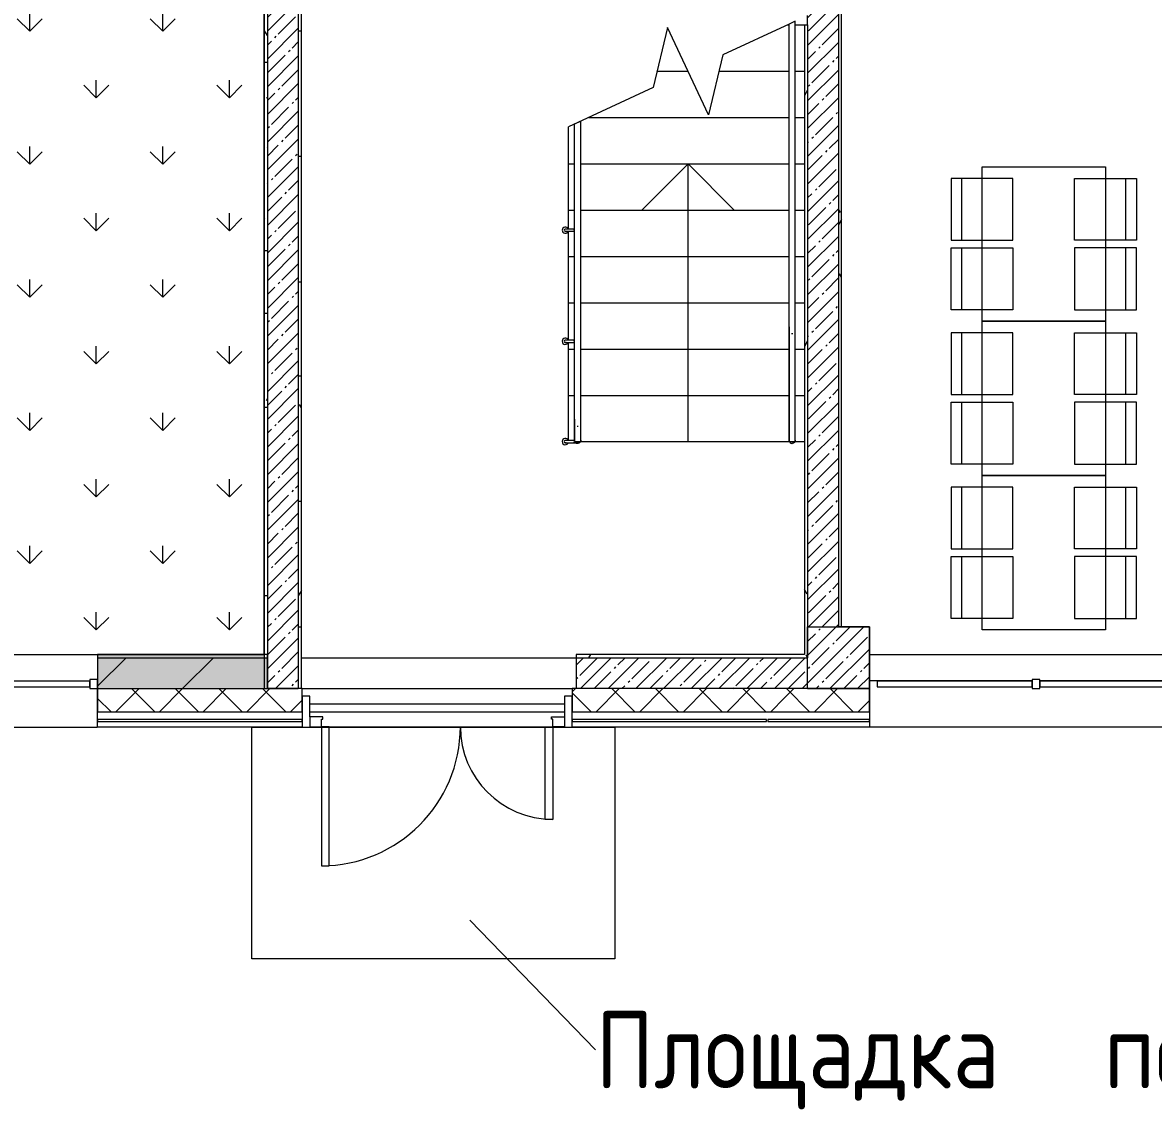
# Model space of a CAD drawing. Header units: millimetres. Extents: x -500089 to 1469082, y -290736 to 166440.
# Drawn here: x 1177168 to 1184494, y -76697 to -69656 of the extents above; entities that cross this region are included whole.
import ezdxf

# ---------------------------------------------------------------- set-up
doc = ezdxf.new("R2010")
doc.units = ezdxf.units.MM
for name, color, linetype, lineweight in [('Аннотация', 7, 'Continuous', 0), ('Витраж', 7, 'Continuous', 0), ('Двери', 7, 'Continuous', 0), ('Лестницы', 7, 'Continuous', 0), ('Линии', 7, 'Continuous', 0), ('Несущие колонны', 7, 'Continuous', 0), ('Ограждение', 7, 'Continuous', 0), ('Панели витража', 7, 'Continuous', 0), ('Перекрытие', 7, 'Continuous', 0), ('Стены наружные', 7, 'Continuous', 0), ('Стены несущие', 7, 'Continuous', 0), ('Стены отделка', 7, 'Continuous', 0), ('Стены штриховка', 7, 'Continuous', 0), ('Стрелки вверх', 7, 'Continuous', 0), ('экспертиза условные обозначения', 1, 'Continuous', 0)]:
    doc.layers.add(name, color=color, linetype=linetype, lineweight=lineweight)
doc.styles.add('GOST Common_4', font='', dxfattribs={"width": 0.9, "height": 500})
doc.styles.get('GOST Common_4').set_extended_font_data('GOST Common')
pattern_1 = [(0, (1111853.59, -73570.49), (812.8, 203.2), [67.056, -542.544, 67.056, -542.544, -3251.2]), (0, (1111853.59, -73570.49), (812.8, 203.2), [-1219.2, 67.056, -1152.144, 67.056, -542.544, -1422.4]), (0, (1111853.59, -73570.49), (812.8, 203.2), [-3048, 67.056, -339.344, 67.056, -948.944]), (120, (1112158.39, -73468.89), (-582.37636, 602.30545), [67.056, -542.544, 67.056, -542.544, -3251.2]), (120, (1112158.39, -73468.89), (-582.37636, 602.30545), [-1219.2, 67.056, -1152.144, 67.056, -542.544, -1422.4]), (120, (1112158.39, -73468.89), (-582.37636, 602.30545), [-3048, 67.056, -339.344, 67.056, -948.944]), (240, (1112259.99, -73062.49), (-230.42364, -805.50545), [67.056, -542.544, 67.056, -542.544, -3251.2]), (240, (1112259.99, -73062.49), (-230.42364, -805.50545), [-1219.2, 67.056, -1152.144, 67.056, -542.544, -1422.4]), (240, (1112259.99, -73062.49), (-230.42364, -805.50545), [-3048, 67.056, -339.344, 67.056, -948.944])]
pattern_2 = [(45, (1111853.59, -73570.49), (-89.80256, 89.80256), []), (45, (1111943.39, -73570.49), (-89.80256, 89.80256), [158.75, -31.75, 13.411, -18.339])]
pattern_3 = [(45, (1111853.59, -73570.49), (-141.42136, 141.42136), []), (135, (1111853.59, -73570.49), (-141.42136, -141.42136), [])]

# ---------------------------------------------------------------- blocks, each defined once
blk = doc.blocks.new('Прямоугольный импост - 5х250 мм _наружный откос_ Серый-V415-З Этаж 01')
at = {"layer": 'Витраж', "lineweight": 18}
for p, q in [((0, 262.5), (-4, 262.5)), ((-4, 262.5), (-4, 0)), ((0, 0), (0, 262.5)), ((-4, 0), (0, 0))]:
    blk.add_line(p, q, dxfattribs=at)
blk = doc.blocks.new('Прямоугольный импост - 30х300 мм _Отлив_ Серый-V427-З Этаж 01')
at = {"layer": 'Витраж'}
for p, q in [((70804, -650), (70804, -350)), ((71855, -350), (70804, -350)), ((72935, -350), (71905, -350)), ((75095, -350), (72985, -350)), ((76150, -350), (75145, -350)), ((76196, -400), (76196, -650)), ((76196, -650), (70804, -650))]:
    blk.add_line(p, q, dxfattribs=at)
blk = doc.blocks.new('Прямоугольный импост - 30х300 мм _Отлив_ Серый-3052199-З Этаж 01')
at = {"layer": 'Витраж'}
for p, q in [((62550, -350), (63575, -350)), ((63625, -350), (64675, -350)), ((64725, -350), (65750, -350)), ((62504, -650), (62504, -400)), ((65796, -400), (65796, -650)), ((62504, -650), (65796, -650))]:
    blk.add_line(p, q, dxfattribs=at)
blk = doc.blocks.new('АР_СОШ_Верзилово_Фасады_rvt-2-З Этаж 01')
at = {"layer": 'Стены наружные'}
for p, q in [((67175, -550), (68825, -550)), ((67125, -650), (65796, -650)), ((67250, -650), (67175, -650)), ((68700, -650), (67300, -650)), ((68825, -650), (68750, -650)), ((70804, -650), (68875, -650))]:
    blk.add_line(p, q, dxfattribs=at)
at = {"layer": 'Стены отделка', "lineweight": 9}
for p, q in [((67125, -600), (65800, -600)), ((65800, -600), (65800, -612.5)), ((65800, -612.5), (67125, -612.5)), ((67125, -612.5), (67125, -600)), ((70132.5, -600), (68875, -600)), ((68875, -600), (68875, -612.5)), ((68875, -612.5), (70132.5, -612.5)), ((70132.5, -612.5), (70132.5, -600)), ((70800, -600), (70142.5, -600)), ((70142.5, -600), (70142.5, -612.5)), ((70142.5, -612.5), (70800, -612.5)), ((70800, -612.5), (70800, -600))]:
    blk.add_line(p, q, dxfattribs=at)
at = {"lineweight": 9}
for name in ['Прямоугольный импост - 30х300 мм _Отлив_ Серый-3052199-З Этаж 01', 'Прямоугольный импост - 30х300 мм _Отлив_ Серый-V427-З Этаж 01']:
    blk.add_blockref(name, (0, 0), dxfattribs=at)
at = {"lineweight": 9, "rotation": 180}
blk.add_blockref('Прямоугольный импост - 5х250 мм _наружный откос_ Серый-V415-З Этаж 01', (70800, -350), dxfattribs=at)
blk = doc.blocks.new('ADSK_КолоннаЖБ_Прямоугольная - 400x400 мм-3673746-З Этаж 01')
at = {"layer": 'Несущие колонны', "lineweight": 18}
for p, q in [((-200, 200), (200, 200)), ((-200, -200), (-200, 200)), ((200, 200), (200, -200)), ((200, -200), (-200, -200))]:
    blk.add_line(p, q, dxfattribs=at)
blk = doc.blocks.new('ASVP_ДверьАлюминиеваяВитражная_2 полотна - Остекленная-4109952-З Этаж 01')
at = {"layer": 'Двери', "lineweight": 18}
for p, q in [((-825, 32.5), (-825, -32.5)), ((-740, 32.5), (-825, 32.5)), ((-750, -32.5), (-750, 17.5)), ((-750, 17.5), (-740, 17.5)), ((-740, 17.5), (-740, 32.5)), ((740, 32.5), (825, 32.5)), ((740, 17.5), (740, 32.5)), ((750, 17.5), (740, 17.5)), ((750, -32.5), (750, 17.5)), ((825, 32.5), (825, -32.5)), ((-825, -32.5), (-750, -32.5)), ((-700, -32.5), (-750, -32.5)), ((-750, -32.5), (-750, -932.5)), ((-700, -932.5), (-700, -32.5)), ((700, -632.5), (700, -32.5)), ((700, -32.5), (750, -32.5)), ((750, -32.5), (750, -632.5)), ((825, -32.5), (750, -32.5)), ((750, -632.5), (700, -632.5)), ((-750, -932.5), (-700, -932.5))]:
    blk.add_line(p, q, dxfattribs=at)
at = {"layer": 'Двери'}
for centre, radius, start, end in [((-750, -32.5), 900, 270, 0), ((750, -32.5), 600, 180, 270)]:
    blk.add_arc(centre, radius, start, end, dxfattribs=at)
blk = doc.blocks.new('Прямоугольный импост - 50х200 мм Серый-4109961-З Этаж 01')
at = {"layer": 'Витраж', "lineweight": 18}
for p, q in [((-50, 35), (0, 35)), ((-50, 32.5), (-50, 35)), ((0, 35), (0, -165)), ((-50, -165), (-50, -32.5)), ((0, -165), (-50, -165))]:
    blk.add_line(p, q, dxfattribs=at)
blk = doc.blocks.new('Прямоугольный импост - 50х200 мм Серый-4109964-З Этаж 01')
at = {"layer": 'Витраж', "lineweight": 18}
for p, q in [((0, 35), (-50, 35)), ((-50, 35), (-50, 32.5)), ((0, -165), (0, 35)), ((-50, -32.5), (-50, -165)), ((-50, -165), (0, -165))]:
    blk.add_line(p, q, dxfattribs=at)
blk = doc.blocks.new('Системная панель - ASVP_Cтеклопакет Двухкамерный_36 мм-4119519-З Этаж 01')
at = {"layer": 'Панели витража', "lineweight": 18}
for p, q in [((512.5, 18), (-512.5, 18)), ((-512.5, 18), (-512.5, -18)), ((512.5, -18), (512.5, 18)), ((-512.5, -18), (512.5, -18))]:
    blk.add_line(p, q, dxfattribs=at)
blk = doc.blocks.new('Прямоугольный импост - 50х60 мм Серый _ОКНО_-3743029-З Этаж 01')
at = {"layer": 'Витраж', "lineweight": 18}
for p, q in [((0, 30), (-50, 30)), ((-50, 30), (-50, -30)), ((0, -30), (0, 30)), ((-50, -30), (0, -30))]:
    blk.add_line(p, q, dxfattribs=at)
blk = doc.blocks.new('Тип перил - Перила_Внутренний_-3621089-З Этаж 01')
at = {"layer": 'Ограждение'}
for p, q in [((70280, 1944.7), (70280, 1200)), ((70320, 1200), (70320, 1944.7))]:
    blk.add_line(p, q, dxfattribs=at)
at = {"layer": 'Ограждение', "flags": 128}
blk.add_lwpolyline([(70296.1, 1900.9), (70300, 1900), (70303.9, 1900.9)], dxfattribs=at)
blk = doc.blocks.new('Тип перил - D40-138916-З Этаж 01')
at = {"layer": 'Ограждение', "flags": 128}
for points in [[(37330, 7141.1), (37330.1, 7142.8), (37330.3, 7144.6), (37330.7, 7146.3), (37331.2, 7147.8), (37331.8, 7149.3), (37332.5, 7150.7), (37333.2, 7151.9), (37333.9, 7153), (37334.7, 7153.9), (37335.5, 7154.8), (37336.2, 7155.6), (37337, 7156.2), (37337.7, 7156.8), (37338.4, 7157.3), (37339.1, 7157.8), (37339.7, 7158.2), (37340.3, 7158.6), (37340.9, 7158.9), (37341.5, 7159.2), (37342, 7159.4), (37342.6, 7159.6), (37343.1, 7159.8), (37343.6, 7160), (37344, 7160.1), (37344.5, 7160.3), (37344.9, 7160.4), (37345.4, 7160.5), (37345.8, 7160.6), (37346.2, 7160.7), (37346.6, 7160.8), (37347, 7160.8), (37347.3, 7160.9), (37347.7, 7160.9), (37348.1, 7161), (37348.5, 7161), (37348.8, 7161), (37349.2, 7161), (37349.5, 7161.1), (37349.9, 7161.1), (37350, 7161.1)], [(37370, 7141.1), (37369.9, 7142.8), (37369.7, 7144.6), (37369.3, 7146.3), (37368.8, 7147.8), (37368.2, 7149.3), (37367.5, 7150.7), (37366.8, 7151.9), (37366.1, 7153), (37365.3, 7153.9), (37364.5, 7154.8), (37363.8, 7155.6), (37363, 7156.2), (37362.3, 7156.8), (37361.6, 7157.3), (37360.9, 7157.8), (37360.3, 7158.2), (37359.7, 7158.6), (37359.1, 7158.9), (37358.5, 7159.2), (37358, 7159.4), (37357.4, 7159.6), (37356.9, 7159.8), (37356.4, 7160), (37356, 7160.1), (37355.5, 7160.3), (37355.1, 7160.4), (37354.6, 7160.5), (37354.2, 7160.6), (37353.8, 7160.7), (37353.4, 7160.8), (37353, 7160.8), (37352.7, 7160.9), (37352.3, 7160.9), (37351.9, 7161), (37351.5, 7161), (37351.2, 7161), (37350.8, 7161), (37350.5, 7161.1), (37350.1, 7161.1), (37350, 7161.1)]]:
    blk.add_lwpolyline(points, dxfattribs=at)
blk = doc.blocks.new('Тип перил - Перила_Внутренний_-V403-З Этаж 01')
at = {"layer": 'Ограждение'}
for p, q in [((70320, 3924.1), (70280, 3905.4)), ((70280, 1200), (70280, 3905.4)), ((70320, 1200), (70320, 3924.1)), ((70280, 1200), (70320, 1200))]:
    blk.add_line(p, q, dxfattribs=at)
blk = doc.blocks.new('Ограждение - D40 доп поручень 700_900-V404-З Этаж 01')
at = {"layer": 'Ограждение'}
for p, q in [((-26.7, 6.7), (-80, 6.7)), ((-80, 6.7), (-80, 6.4)), ((-80, 3.3), (-80, 6.7)), ((-80, 0), (-80, 1.7)), ((-18.2, 6.7), (-53.3, 6.7)), ((-18.9, 6.7), (-53.3, 6.7)), ((-60, -6.7), (-26.7, -6.7)), ((-53.3, -6.7), (-20, -6.7)), ((-53.3, -6.7), (-20, -6.7))]:
    blk.add_line(p, q, dxfattribs=at)
at = {"layer": 'Ограждение', "flags": 128}
for points in [[(-84.6, 4.8), (-84.4, 5), (-84.2, 5.1), (-84, 5.3), (-83.8, 5.5), (-83.6, 5.6), (-83.4, 5.7), (-83.1, 5.9), (-82.9, 6), (-82.7, 6.1), (-82.4, 6.2), (-82.2, 6.3), (-81.9, 6.4), (-81.7, 6.5), (-81.4, 6.5), (-81.1, 6.6), (-80.9, 6.6), (-80.6, 6.6)], [(-84.6, 4.8), (-84.4, 5), (-84.2, 5.1), (-84, 5.3), (-83.8, 5.5), (-83.6, 5.6), (-83.4, 5.7), (-83.1, 5.9), (-82.9, 6), (-82.7, 6.1), (-82.4, 6.2), (-82.2, 6.3), (-81.9, 6.4), (-81.7, 6.5), (-81.4, 6.5), (-81.1, 6.6), (-80.9, 6.6), (-80.6, 6.6)], [(-79.2, 6.7), (-79, 6.7), (-78.6, 6.7), (-78.3, 6.7), (-77.9, 6.7), (-77.5, 6.7), (-77, 6.7), (-76.5, 6.7), (-75.9, 6.7), (-75.3, 6.7), (-74.7, 6.7), (-74.1, 6.7), (-73.4, 6.7), (-72.7, 6.7), (-71.9, 6.7), (-71.1, 6.7), (-70.3, 6.7), (-69.5, 6.7), (-68.6, 6.7), (-67.7, 6.7), (-66.8, 6.7), (-65.9, 6.7), (-65, 6.7), (-64, 6.7), (-63, 6.7), (-62, 6.7), (-61, 6.7), (-60, 6.7), (-58.9, 6.7), (-57.9, 6.7), (-56.8, 6.7), (-55.8, 6.7), (-54.7, 6.7), (-53.6, 6.7), (-53.3, 6.7)], [(-76.5, 6.7), (-75.9, 6.7), (-75.3, 6.7), (-74.7, 6.7), (-74.1, 6.7), (-73.4, 6.7), (-72.7, 6.7), (-71.9, 6.7), (-71.1, 6.7), (-70.3, 6.7), (-69.5, 6.7), (-68.6, 6.7), (-67.7, 6.7), (-66.8, 6.7), (-65.9, 6.7), (-65, 6.7), (-64, 6.7), (-63, 6.7), (-62, 6.7), (-61, 6.7), (-60, 6.7), (-58.9, 6.7), (-57.9, 6.7), (-56.8, 6.7), (-55.8, 6.7), (-54.7, 6.7), (-53.6, 6.7), (-53.3, 6.7)], [(0, 6.7), (0, 6.7), (-0.1, 6.7), (-0.2, 6.7), (-0.3, 6.7), (-0.5, 6.7), (-0.8, 6.7), (-1, 6.7), (-1.4, 6.7), (-1.7, 6.7), (-2.1, 6.7), (-2.5, 6.7), (-3, 6.7), (-3.5, 6.7), (-4.1, 6.7), (-4.7, 6.7), (-5.3, 6.7), (-5.9, 6.7), (-6.6, 6.7), (-7.3, 6.7), (-8.1, 6.7), (-8.9, 6.7), (-9.7, 6.7), (-10.5, 6.7), (-11.4, 6.7), (-12.3, 6.7), (-13.2, 6.7), (-14.1, 6.7), (-15, 6.7), (-16, 6.7), (-17, 6.7), (-18, 6.7), (-19, 6.7), (-20, 6.7), (-21.1, 6.7), (-22.1, 6.7), (-23.2, 6.7), (-24.2, 6.7), (-25.3, 6.7), (-26.4, 6.7), (-26.7, 6.7)], [(-53.3, -6.7), (-54.4, -6.7), (-55.5, -6.7), (-56.5, -6.7), (-57.6, -6.7), (-58.6, -6.7), (-59.7, -6.7)], [(-53.3, -6.7), (-54.4, -6.7), (-55.5, -6.7), (-56.5, -6.7), (-57.6, -6.7), (-58.6, -6.7), (-59.7, -6.7)], [(-26.7, -6.7), (-25.6, -6.7), (-24.5, -6.7), (-23.5, -6.7), (-22.4, -6.7), (-21.4, -6.7), (-20.3, -6.7), (-19.3, -6.7), (-18.3, -6.7), (-17.3, -6.7), (-16.3, -6.7), (-15.3, -6.7), (-14.4, -6.7), (-13.4, -6.7), (-12.5, -6.7), (-11.6, -6.7), (-10.7, -6.7), (-9.9, -6.7), (-9.1, -6.7), (-8.3, -6.7), (-7.5, -6.7), (-6.8, -6.7), (-6.1, -6.7), (-5.5, -6.7), (-4.8, -6.7), (-4.2, -6.7), (-3.7, -6.7), (-3.1, -6.7), (-2.7, -6.7), (-2.2, -6.7), (-1.8, -6.7), (-1.4, -6.7), (-1.1, -6.7), (-0.8, -6.7), (-0.6, -6.7), (-0.4, -6.7), (-0.2, -6.7), (-0.1, -6.7), (0, -6.7), (0, -6.7)]]:
    blk.add_lwpolyline(points, dxfattribs=at)
at = {"layer": 'Ограждение'}
for centre, radius, start, end in [((-80, 0), 6.67, 90, 135), ((-80, 0), 6.67, 75, 135), ((0, 0), 20, 360, 165), ((0, 0), 6.67, 90, 135), ((0, 0), 6.67, 270, 90), ((0, 0), 20, 199.63434, 360)]:
    blk.add_arc(centre, radius, start, end, dxfattribs=at)
blk.add_open_spline([(-18.9, 6.6), (-18.9, 6.5), (-19, 6.4), (-19.1, 6.1), (-19.1, 5.8), (-19.2, 5.8)], degree=3, knots=[0.5555556, 0.5555556, 0.5555556, 0.5555556, 0.5833333, 0.6527778, 0.6666667, 0.6666667, 0.6666667, 0.6666667], dxfattribs=at)
blk = doc.blocks.new('Ограждение - D40 доп поручень 700_900-V388-З Этаж 01')
at = {"layer": 'Ограждение'}
for p, q in [((-26.7, 6.7), (-60, 6.7)), ((-18.2, 6.7), (-53.3, 6.7)), ((-18.9, 6.7), (-53.3, 6.7)), ((-60, -6.7), (-26.7, -6.7)), ((-53.3, -6.7), (-20, -6.7)), ((-53.3, -6.7), (-20, -6.7))]:
    blk.add_line(p, q, dxfattribs=at)
at = {"layer": 'Ограждение', "flags": 128}
for points in [[(-60, 6.7), (-58.9, 6.7), (-57.9, 6.7), (-56.8, 6.7), (-55.8, 6.7), (-54.7, 6.7), (-53.6, 6.7), (-53.3, 6.7)], [(-60, 6.7), (-58.9, 6.7), (-57.9, 6.7), (-56.8, 6.7), (-55.8, 6.7), (-54.7, 6.7), (-53.6, 6.7), (-53.3, 6.7)], [(0, 6.7), (0, 6.7), (-0.1, 6.7), (-0.2, 6.7), (-0.3, 6.7), (-0.5, 6.7), (-0.8, 6.7), (-1, 6.7), (-1.4, 6.7), (-1.7, 6.7), (-2.1, 6.7), (-2.5, 6.7), (-3, 6.7), (-3.5, 6.7), (-4.1, 6.7), (-4.7, 6.7), (-5.3, 6.7), (-5.9, 6.7), (-6.6, 6.7), (-7.3, 6.7), (-8.1, 6.7), (-8.9, 6.7), (-9.7, 6.7), (-10.5, 6.7), (-11.4, 6.7), (-12.3, 6.7), (-13.2, 6.7), (-14.1, 6.7), (-15, 6.7), (-16, 6.7), (-17, 6.7), (-18, 6.7), (-19, 6.7), (-20, 6.7), (-21.1, 6.7), (-22.1, 6.7), (-23.2, 6.7), (-24.2, 6.7), (-25.3, 6.7), (-26.4, 6.7), (-26.7, 6.7)], [(-53.3, -6.7), (-54.4, -6.7), (-55.5, -6.7), (-56.5, -6.7), (-57.6, -6.7), (-58.6, -6.7), (-59.7, -6.7)], [(-53.3, -6.7), (-54.4, -6.7), (-55.5, -6.7), (-56.5, -6.7), (-57.6, -6.7), (-58.6, -6.7), (-59.7, -6.7)], [(-26.7, -6.7), (-25.6, -6.7), (-24.5, -6.7), (-23.5, -6.7), (-22.4, -6.7), (-21.4, -6.7), (-20.3, -6.7), (-19.3, -6.7), (-18.3, -6.7), (-17.3, -6.7), (-16.3, -6.7), (-15.3, -6.7), (-14.4, -6.7), (-13.4, -6.7), (-12.5, -6.7), (-11.6, -6.7), (-10.7, -6.7), (-9.9, -6.7), (-9.1, -6.7), (-8.3, -6.7), (-7.5, -6.7), (-6.8, -6.7), (-6.1, -6.7), (-5.5, -6.7), (-4.8, -6.7), (-4.2, -6.7), (-3.7, -6.7), (-3.1, -6.7), (-2.7, -6.7), (-2.2, -6.7), (-1.8, -6.7), (-1.4, -6.7), (-1.1, -6.7), (-0.8, -6.7), (-0.6, -6.7), (-0.4, -6.7), (-0.2, -6.7), (-0.1, -6.7), (0, -6.7), (0, -6.7)]]:
    blk.add_lwpolyline(points, dxfattribs=at)
at = {"layer": 'Ограждение'}
for radius, start, end in [(20, 360, 165), (6.67, 90, 135), (6.67, 270, 90), (20, 199.63434, 360)]:
    blk.add_arc((0, 0), radius, start, end, dxfattribs=at)
blk.add_open_spline([(-18.9, 6.6), (-18.9, 6.5), (-19, 6.4), (-19.1, 6.1), (-19.1, 5.8), (-19.2, 5.8)], degree=3, knots=[0.5555556, 0.5555556, 0.5555556, 0.5555556, 0.5833333, 0.6527778, 0.6666667, 0.6666667, 0.6666667, 0.6666667], dxfattribs=at)
blk = doc.blocks.new('Ограждение - Ограждение-3621130-З Этаж 01')
at = {"rotation": 180}
for name, p in [('Ограждение - D40 доп поручень 700_900-V388-З Этаж 01', (68830, 2570)), ('Ограждение - D40 доп поручень 700_900-V388-З Этаж 01', (68830, 1850)), ('Ограждение - D40 доп поручень 700_900-V404-З Этаж 01', (68830, 1200))]:
    blk.add_blockref(name, p, dxfattribs=at)
blk = doc.blocks.new('Тип верхнего поручня - Верхний поручень_Внутренний_-3621134-З Этаж 01')
at = {"layer": 'Ограждение'}
for p, q in [((68890, 1344.7), (68890, 1200)), ((68930, 1200), (68930, 1344.7))]:
    blk.add_line(p, q, dxfattribs=at)
at = {"layer": 'Ограждение', "flags": 128}
blk.add_lwpolyline([(68906.1, 1300.9), (68910, 1300), (68913.9, 1300.9)], dxfattribs=at)
blk = doc.blocks.new('Тип верхнего поручня - D40-V389-З Этаж 01')
at = {"layer": 'Ограждение', "flags": 128}
for points in [[(39870, 7141.1), (39870.1, 7142.8), (39870.3, 7144.6), (39870.7, 7146.3), (39871.2, 7147.8), (39871.8, 7149.3), (39872.5, 7150.7), (39873.2, 7151.9), (39873.9, 7153), (39874.7, 7153.9), (39875.5, 7154.8), (39876.2, 7155.6), (39877, 7156.2), (39877.7, 7156.8), (39878.4, 7157.3), (39879.1, 7157.8), (39879.7, 7158.2), (39880.3, 7158.6), (39880.9, 7158.9), (39881.5, 7159.2), (39882, 7159.4), (39882.6, 7159.6), (39883.1, 7159.8), (39883.6, 7160), (39884, 7160.1), (39884.5, 7160.3), (39884.9, 7160.4), (39885.4, 7160.5), (39885.8, 7160.6), (39886.2, 7160.7), (39886.6, 7160.8), (39887, 7160.8), (39887.3, 7160.9), (39887.7, 7160.9), (39888.1, 7161), (39888.5, 7161), (39888.8, 7161), (39889.2, 7161), (39889.5, 7161.1), (39889.9, 7161.1), (39890, 7161.1)], [(39910, 7141.1), (39909.9, 7142.8), (39909.7, 7144.6), (39909.3, 7146.3), (39908.8, 7147.8), (39908.2, 7149.3), (39907.5, 7150.7), (39906.8, 7151.9), (39906.1, 7153), (39905.3, 7153.9), (39904.5, 7154.8), (39903.8, 7155.6), (39903, 7156.2), (39902.3, 7156.8), (39901.6, 7157.3), (39900.9, 7157.8), (39900.3, 7158.2), (39899.7, 7158.6), (39899.1, 7158.9), (39898.5, 7159.2), (39898, 7159.4), (39897.4, 7159.6), (39896.9, 7159.8), (39896.4, 7160), (39896, 7160.1), (39895.5, 7160.3), (39895.1, 7160.4), (39894.6, 7160.5), (39894.2, 7160.6), (39893.8, 7160.7), (39893.4, 7160.8), (39893, 7160.8), (39892.7, 7160.9), (39892.3, 7160.9), (39891.9, 7161), (39891.5, 7161), (39891.2, 7161), (39890.8, 7161), (39890.5, 7161.1), (39890.1, 7161.1), (39890, 7161.1)]]:
    blk.add_lwpolyline(points, dxfattribs=at)
blk = doc.blocks.new('Тип верхнего поручня - Верхний поручень_Внутренний_-V405-З Этаж 01')
at = {"layer": 'Ограждение'}
for p, q in [((68930, 3275.9), (68890, 3257.3)), ((68890, 1200), (68890, 3257.3)), ((68930, 1200), (68930, 3275.9)), ((68890, 1200), (68930, 1200))]:
    blk.add_line(p, q, dxfattribs=at)
blk = doc.blocks.new('Системная панель - ASVP_Cтеклопакет Двухкамерный_36 мм-3747278-З Этаж 01')
at = {"layer": 'Панели витража', "lineweight": 18}
for p, q in [((502.5, 18), (-502.5, 18)), ((-502.5, 18), (-502.5, -18)), ((502.5, -18), (502.5, 18)), ((-502.5, -18), (502.5, -18))]:
    blk.add_line(p, q, dxfattribs=at)
blk = doc.blocks.new('Системная панель - ASVP_Cтеклопакет Двухкамерный_36 мм-3747281-З Этаж 01')
at = {"layer": 'Панели витража', "lineweight": 18}
for p, q in [((515, 18), (-515, 18)), ((-515, 18), (-515, -18)), ((515, -18), (515, 18)), ((-515, -18), (515, -18))]:
    blk.add_line(p, q, dxfattribs=at)
blk = doc.blocks.new('Прямоугольный импост - 50х60 мм Серый _ОКНО_-3744365-З Этаж 01')
at = {"layer": 'Витраж', "lineweight": 18}
for p, q in [((-25, 30), (25, 30)), ((-25, -30), (-25, 30)), ((25, 30), (25, -30)), ((25, -30), (-25, -30))]:
    blk.add_line(p, q, dxfattribs=at)

msp = doc.modelspace()

# ---------------------------------------------------------------- hatches: boundary and pattern name
at = {"layer": 'Несущие колонны'}
h = msp.add_hatch(dxfattribs=at)
h.set_pattern_fill('FP_35', color=256, style=0, pattern_type=2)
h.set_pattern_definition(pattern_2)
h.paths.add_polyline_path([(1182653.585, -73970.488), (1182653.585, -73570.488), (1182253.585, -73570.488), (1182253.585, -73970.488)], flags=0)
at = {"layer": 'Стены штриховка'}
h = msp.add_hatch(dxfattribs=at)
h.set_pattern_fill('FP_174', color=256, style=0, pattern_type=2)
h.set_pattern_definition(pattern_1)
h.paths.add_polyline_path([(1178753.585, -73770.488), (1178753.585, -66250.488), (1178733.585, -66250.488), (1178733.585, -73770.488)], flags=0)
h = msp.add_hatch(dxfattribs=at)
h.set_pattern_fill('FP_35', color=256, style=0, pattern_type=2)
h.set_pattern_definition(pattern_2)
h.paths.add_polyline_path([(1178753.585, -73970.488), (1178953.585, -73970.488), (1178953.585, -66250.488), (1178753.585, -66250.488), (1178753.585, -73770.488)], flags=0)
h = msp.add_hatch(dxfattribs=at)
h.set_pattern_fill('FP_174', color=256, style=0, pattern_type=2)
h.set_pattern_definition(pattern_1)
h.paths.add_polyline_path([(1178973.585, -73970.488), (1178973.585, -66515.488), (1178953.585, -66515.488), (1178953.585, -73970.488)], flags=0)
h = msp.add_hatch(dxfattribs=at)
h.set_pattern_fill('FP_174', color=256, style=0, pattern_type=2)
h.set_pattern_definition(pattern_1)
h.paths.add_polyline_path([(1182233.585, -73750.488), (1182253.585, -73750.218), (1182253.585, -69670.488), (1182233.585, -69670.488), (1182233.585, -73570.488)], flags=0)
h.paths.add_polyline_path([(1182233.585, -69618.426), (1182253.585, -69609.099), (1182253.585, -66490.488), (1182233.585, -66490.488), (1182233.585, -69609.099)], flags=0)
h = msp.add_hatch(dxfattribs=at)
h.set_pattern_fill('FP_35', color=256, style=0, pattern_type=2)
h.set_pattern_definition(pattern_2)
h.paths.add_polyline_path([(1182453.585, -73570.488), (1182453.585, -66470.488), (1182253.585, -66470.488), (1182253.585, -73570.488)], flags=0)
h = msp.add_hatch(dxfattribs=at)
h.set_pattern_fill('FP_174', color=256, style=0, pattern_type=2)
h.set_pattern_definition(pattern_1)
h.paths.add_polyline_path([(1182473.585, -73570.488), (1182473.585, -66490.488), (1182453.585, -66490.488), (1182453.585, -73570.488)], flags=0)
h = msp.add_hatch(dxfattribs=at)
h.set_pattern_fill('FP_201', color=256, style=0, pattern_type=2)
h.set_pattern_definition([(45, (1111853.6, -73570.5), (-282.8427, 282.8427), [])])
h.paths.add_polyline_path([(1173453.585, -73970.488), (1173453.585, -73770.488), (1171253.585, -73770.488), (1171253.585, -73970.488), (1173378.585, -73970.488)], flags=0)
h.paths.add_polyline_path([(1157353.585, -73970.488), (1157953.585, -73970.488), (1157953.585, -73770.488), (1157353.585, -73770.488)], flags=0)
h.paths.add_polyline_path([(1178753.585, -73970.488), (1178753.585, -73770.488), (1177653.585, -73770.488), (1177653.585, -73970.488)], flags=0)
h = msp.add_hatch(dxfattribs=at)
h.set_pattern_fill('FP_31', color=256, style=0, pattern_type=2)
h.set_pattern_definition([(50, (1111853.6, -73570.5), (728.7365, -63.756), [76.2, -838.2]), (355, (1111853.6, -73570.5), (-140.972, 764.228), [60.96, -670.56]), (100.451, (1111914.3, -73575.8), (587.77, 700.467), [64.76, -712.36]), (46.184, (1111853.6, -73367.3), (1084.316, -168.171), [114.3, -1257.3]), (96.636, (1111943.9, -73381.3), (949.61, 989.71), [97.14, -1068.54]), (351.184, (1111853.6, -73367.3), (949.62, 989.701), [91.44, -1005.84]), (21, (1111955.2, -73418.1), (606.458, -409.0606), [76.2, -838.2]), (326, (1111955.2, -73418.1), (247.208, 736.753), [60.96, -670.56]), (71.451, (1112005.7, -73452.2), (853.668, 327.6855), [64.76, -712.36]), (37.5, (1111853.59, -73570.5), (12.3547, 338.2201), [33.528, -628.904, 33.528, -647.192, -673.1]), (37.5, (1111853.59, -73570.5), (12.3547, 338.2201), [-1343.152, 33.528, -639.572]), (7.5, (1111853.6, -73570.5), (267.2789, 400.7221), [33.528, -354.584, 33.528, -613.664, -256.54]), (7.5, (1111853.6, -73570.5), (267.2789, 400.7221), [-1035.304, 33.528, -223.012]), (327.5, (1111627.02, -73570.5), (542.3633, -22.9153), [33.528, -220.472, 33.528, -758.952, -1051.56]), (327.5, (1111627.02, -73570.5), (542.3633, -22.9153), [-1046.48, 33.528, -1018.032]), (317.5, (1111525.4, -73570.5), (592.517, 101.707), [33.528, -296.672, 33.528, -492.76, -746.76]), (317.5, (1111525.4, -73570.5), (592.517, 101.707), [-856.488, 33.528, -713.232])])
h.paths.add_polyline_path([(1173453.585, -73970.488), (1173453.585, -73770.488), (1171253.585, -73770.488), (1171253.585, -73970.488), (1173378.585, -73970.488)], flags=0)
h.paths.add_polyline_path([(1157353.585, -73970.488), (1157953.585, -73970.488), (1157953.585, -73770.488), (1157353.585, -73770.488)], flags=0)
h.paths.add_polyline_path([(1178753.585, -73970.488), (1178753.585, -73770.488), (1177653.585, -73770.488), (1177653.585, -73970.488)], flags=0)
h = msp.add_hatch(dxfattribs=at)
h.set_pattern_fill('FP_174', color=256, style=0, pattern_type=2)
h.set_pattern_definition(pattern_1)
h.paths.add_polyline_path([(1157953.585, -73770.488), (1157953.585, -73750.488), (1157373.585, -73751.155), (1157373.585, -73770.488), (1157639.3, -73770.488)], flags=0)
h.paths.add_polyline_path([(1173453.585, -73770.488), (1174353.585, -73770.488), (1174353.585, -73750.488), (1171253.585, -73750.488), (1171253.585, -73770.488), (1173378.585, -73770.488)], flags=0)
h.paths.add_polyline_path([(1178733.585, -73770.488), (1178733.585, -73750.488), (1177653.585, -73750.488), (1177653.585, -73770.488)], flags=0)
h = msp.add_hatch(dxfattribs=at)
h.set_pattern_fill('FP_174', color=256, style=0, pattern_type=2)
h.set_pattern_definition(pattern_1)
h.paths.add_polyline_path([(1180753.585, -73770.488), (1182253.585, -73770.488), (1182253.585, -73750.488), (1180753.585, -73750.488)], flags=0)
h = msp.add_hatch(dxfattribs=at)
h.set_pattern_fill('FP_35', color=256, style=0, pattern_type=2)
h.set_pattern_definition(pattern_2)
h.paths.add_polyline_path([(1180753.585, -73970.488), (1182253.585, -73970.488), (1182253.585, -73770.488), (1180753.585, -73770.488)], flags=0)
h = msp.add_hatch(dxfattribs=at)
h.set_pattern_fill('FP_32', color=256, style=0, pattern_type=2)
h.set_pattern_definition(pattern_3)
h.paths.add_polyline_path([(1182103.585, -74120.488), (1182103.585, -73970.488), (1180728.585, -73970.488), (1180728.585, -74120.488)], flags=0)
h.paths.add_polyline_path([(1177653.585, -74120.488), (1178978.585, -74120.488), (1178978.585, -73970.488), (1177653.585, -73970.488), (1177653.585, -74070.488)], flags=0)
h.paths.add_polyline_path([(1173378.585, -74120.488), (1174353.585, -74120.488), (1174353.585, -73970.488), (1173378.585, -73970.488), (1173378.585, -74070.488)], flags=0)
h = msp.add_hatch(dxfattribs=at)
h.set_pattern_fill('FP_32', color=256, style=0, pattern_type=2)
h.set_pattern_definition(pattern_3)
h.paths.add_polyline_path([(1182653.585, -74120.488), (1182653.585, -73970.488), (1182103.585, -73970.488), (1182103.585, -74120.488)], flags=0)
h.paths.add_polyline_path([(1200853.585, -74120.488), (1200853.585, -73970.488), (1199038.585, -73970.488), (1199038.585, -74120.488), (1200162.896, -74120.488)], flags=0)
h.paths.add_polyline_path([(1206834.704, -74120.488), (1207053.585, -74120.488), (1207053.585, -73970.488), (1206253.585, -73970.488), (1206253.585, -74120.488)], flags=0)
h.paths.add_polyline_path([(1188853.585, -74120.488), (1188853.585, -73970.488), (1188053.585, -73970.488), (1188053.585, -74120.488)], flags=0)
h.paths.add_polyline_path([(1212778.585, -74120.488), (1212778.585, -73970.488), (1211803.585, -73970.488), (1211803.585, -74120.488), (1212394.52, -74120.488)], flags=0)
h.paths.add_polyline_path([(1194053.585, -74120.488), (1194853.585, -74120.488), (1194853.585, -73970.488), (1194053.585, -73970.488), (1194053.585, -74070.488)], flags=0)
h.paths.add_polyline_path([(1208753.585, -74120.488), (1210103.585, -74120.488), (1210103.585, -73970.488), (1208753.585, -73970.488), (1208753.585, -74070.488)], flags=0)
at = {"layer": 'экспертиза условные обозначения'}
h = msp.add_hatch(dxfattribs=at)
h.set_pattern_fill('GRASS', color=3, scale=24)
h.set_pattern_definition([(90, (1077209.23, -303341.8), (-431.0523, 431.0523), [114.3, -747.8046]), (45, (1077209.2, -303341.8), (-431.0523, 431.0523), [114.3, -495.3]), (135, (1077209.2, -303341.8), (-431.0523, -431.0523), [114.3, -495.3])])
h.paths.add_polyline_path([(1157123.585, -71790.488), (1157123.585, -73750.488), (1178733.585, -73750.488), (1178733.585, -66250.488), (1182233.585, -66250.488), (1184413.585, -66245.488), (1184413.585, -55290.488), (1182653.585, -55290.488), (1182649.585, -55470.488), (1182453.585, -55470.488), (1182453.585, -64290.488), (1176773.585, -64290.488), (1176773.585, -71790.488)])

# ---------------------------------------------------------------- linework, layer by layer
at = {"layer": 'Аннотация'}
msp.add_line((1180064.176, -75470.037), (1180878.88, -76310.883), dxfattribs=at)
at = {"layer": 'Лестницы'}
for p, q in [((1182133.585, -69665.056), (1181705.162, -69864.833)), ((1182253.585, -69670.488), (1182253.585, -69609.099)), ((1181346.517, -69687.267), (1181252.008, -70076.142)), ((1181610.654, -70253.709), (1181346.517, -69687.267)), ((1182121.938, -69670.488), (1182133.585, -69670.488)), ((1182121.938, -69670.488), (1182133.585, -69670.488)), ((1182173.585, -69670.488), (1182253.585, -69670.488)), ((1182173.585, -69670.488), (1182253.585, -69670.488)), ((1181705.162, -69864.833), (1181610.654, -70253.709)), ((1181277.686, -69970.488), (1181478.585, -69970.488)), ((1181277.686, -69970.488), (1181478.585, -69970.488)), ((1181679.485, -69970.488), (1182133.585, -69970.488)), ((1181679.485, -69970.488), (1182133.585, -69970.488)), ((1182173.585, -69970.488), (1182233.585, -69970.488)), ((1182173.585, -69970.488), (1182233.585, -69970.488)), ((1181252.008, -70076.142), (1180703.585, -70331.876)), ((1180835.233, -70270.488), (1182133.585, -70270.488)), ((1180835.233, -70270.488), (1182133.585, -70270.488)), ((1182173.585, -70270.488), (1182233.585, -70270.488)), ((1182173.585, -70270.488), (1182233.585, -70270.488)), ((1180703.585, -70570.488), (1180703.585, -70331.876)), ((1180703.585, -70870.488), (1180703.585, -70570.488)), ((1180703.585, -70570.488), (1180743.585, -70570.488)), ((1180703.585, -70570.488), (1180743.585, -70570.488)), ((1180783.585, -70570.488), (1182133.585, -70570.488)), ((1180783.585, -70570.488), (1182133.585, -70570.488)), ((1182173.585, -70570.488), (1182233.585, -70570.488)), ((1182173.585, -70570.488), (1182233.585, -70570.488)), ((1180703.585, -70993.821), (1180703.585, -70870.488)), ((1180703.585, -70870.488), (1180743.585, -70870.488)), ((1180703.585, -70870.488), (1180743.585, -70870.488)), ((1180783.585, -70870.488), (1182133.585, -70870.488)), ((1180783.585, -70870.488), (1182133.585, -70870.488)), ((1182173.585, -70870.488), (1182233.585, -70870.488)), ((1182173.585, -70870.488), (1182233.585, -70870.488)), ((1180703.585, -71170.488), (1180703.585, -71007.048)), ((1180703.585, -71470.488), (1180703.585, -71170.488)), ((1180703.585, -71170.488), (1180743.585, -71170.488)), ((1180703.585, -71170.488), (1180743.585, -71170.488)), ((1180783.585, -71170.488), (1182133.585, -71170.488)), ((1180783.585, -71170.488), (1182133.585, -71170.488)), ((1182173.585, -71170.488), (1182233.585, -71170.488)), ((1182173.585, -71170.488), (1182233.585, -71170.488)), ((1180703.585, -71713.821), (1180703.585, -71470.488)), ((1180703.585, -71470.488), (1180743.585, -71470.488)), ((1180703.585, -71470.488), (1180743.585, -71470.488)), ((1180783.585, -71470.488), (1182133.585, -71470.488)), ((1180783.585, -71470.488), (1182133.585, -71470.488)), ((1182173.585, -71470.488), (1182233.585, -71470.488)), ((1182173.585, -71470.488), (1182233.585, -71470.488)), ((1180703.585, -71770.488), (1180703.585, -71727.048)), ((1180703.585, -72070.488), (1180703.585, -71770.488)), ((1180703.585, -71770.488), (1180743.585, -71770.488)), ((1180703.585, -71770.488), (1180743.585, -71770.488)), ((1180783.585, -71770.488), (1182133.585, -71770.488)), ((1180783.585, -71770.488), (1182133.585, -71770.488)), ((1182173.585, -71770.488), (1182233.585, -71770.488)), ((1182173.585, -71770.488), (1182233.585, -71770.488)), ((1180703.585, -72363.821), (1180703.585, -72070.488)), ((1180703.585, -72070.488), (1180743.585, -72070.488)), ((1180703.585, -72070.488), (1180743.585, -72070.488)), ((1180783.585, -72070.488), (1182133.585, -72070.488)), ((1180783.585, -72070.488), (1182133.585, -72070.488)), ((1182173.585, -72070.488), (1182233.585, -72070.488)), ((1182173.585, -72070.488), (1182233.585, -72070.488)), ((1180783.585, -72370.488), (1182133.585, -72370.488)), ((1180783.585, -72370.488), (1182133.585, -72370.488)), ((1182173.585, -72370.488), (1182233.585, -72370.488)), ((1182173.585, -72370.488), (1182233.585, -72370.488))]:
    msp.add_line(p, q, dxfattribs=at)
at = {"layer": 'Линии'}
for p, q in [((1183383.585, -70590.488), (1184183.585, -70590.488)), ((1183383.585, -71590.488), (1183383.585, -70590.488)), ((1184183.585, -70590.488), (1184183.585, -71590.488)), ((1183183.585, -70665.488), (1183183.585, -71065.488)), ((1183583.585, -70665.488), (1183183.585, -70665.488)), ((1183253.126, -71065.488), (1183253.126, -70665.488)), ((1183583.585, -71065.488), (1183583.585, -70665.488)), ((1183983.585, -70665.488), (1184383.585, -70665.488)), ((1183983.585, -71065.488), (1183983.585, -70665.488)), ((1184314.045, -71065.488), (1184314.045, -70665.488)), ((1184383.585, -70665.488), (1184383.585, -71065.488)), ((1183183.585, -71065.488), (1183583.585, -71065.488)), ((1183183.585, -71115.488), (1183583.585, -71115.488)), ((1183183.585, -71515.488), (1183183.585, -71115.488)), ((1183253.126, -71515.488), (1183253.126, -71115.488)), ((1183583.585, -71115.488), (1183583.585, -71515.488)), ((1184383.585, -71065.488), (1183983.585, -71065.488)), ((1183983.585, -71115.488), (1183983.585, -71515.488)), ((1184383.585, -71115.488), (1183983.585, -71115.488)), ((1184314.045, -71515.488), (1184314.045, -71115.488)), ((1184383.585, -71515.488), (1184383.585, -71115.488)), ((1183583.585, -71515.488), (1183183.585, -71515.488)), ((1183983.585, -71515.488), (1184383.585, -71515.488)), ((1184183.585, -71590.488), (1183383.585, -71590.488)), ((1183383.585, -71590.488), (1184183.585, -71590.488)), ((1183383.585, -72590.488), (1183383.585, -71590.488)), ((1184183.585, -71590.488), (1184183.585, -72590.488)), ((1183183.585, -71665.488), (1183183.585, -72065.488)), ((1183583.585, -71665.488), (1183183.585, -71665.488)), ((1183253.126, -72065.488), (1183253.126, -71665.488)), ((1183583.585, -72065.488), (1183583.585, -71665.488)), ((1183983.585, -71665.488), (1184383.585, -71665.488)), ((1183983.585, -72065.488), (1183983.585, -71665.488)), ((1184314.045, -72065.488), (1184314.045, -71665.488)), ((1184383.585, -71665.488), (1184383.585, -72065.488)), ((1183183.585, -72065.488), (1183583.585, -72065.488)), ((1184383.585, -72065.488), (1183983.585, -72065.488)), ((1183183.585, -72115.488), (1183583.585, -72115.488)), ((1183183.585, -72515.488), (1183183.585, -72115.488)), ((1183253.126, -72515.488), (1183253.126, -72115.488)), ((1183583.585, -72115.488), (1183583.585, -72515.488)), ((1183983.585, -72115.488), (1183983.585, -72515.488)), ((1184383.585, -72115.488), (1183983.585, -72115.488)), ((1184314.045, -72515.488), (1184314.045, -72115.488)), ((1184383.585, -72515.488), (1184383.585, -72115.488)), ((1183583.585, -72515.488), (1183183.585, -72515.488)), ((1183983.585, -72515.488), (1184383.585, -72515.488)), ((1184183.585, -72590.488), (1183383.585, -72590.488)), ((1183383.585, -72590.488), (1184183.585, -72590.488)), ((1183383.585, -73590.488), (1183383.585, -72590.488)), ((1184183.585, -72590.488), (1184183.585, -73590.488)), ((1183183.585, -72665.488), (1183183.585, -73065.488)), ((1183583.585, -72665.488), (1183183.585, -72665.488)), ((1183253.126, -73065.488), (1183253.126, -72665.488)), ((1183583.585, -73065.488), (1183583.585, -72665.488)), ((1183983.585, -72665.488), (1184383.585, -72665.488)), ((1183983.585, -73065.488), (1183983.585, -72665.488)), ((1184314.045, -73065.488), (1184314.045, -72665.488)), ((1184383.585, -72665.488), (1184383.585, -73065.488)), ((1183183.585, -73065.488), (1183583.585, -73065.488)), ((1184383.585, -73065.488), (1183983.585, -73065.488)), ((1183183.585, -73115.488), (1183583.585, -73115.488)), ((1183183.585, -73515.488), (1183183.585, -73115.488)), ((1183253.126, -73515.488), (1183253.126, -73115.488)), ((1183583.585, -73115.488), (1183583.585, -73515.488)), ((1183983.585, -73115.488), (1183983.585, -73515.488)), ((1184383.585, -73115.488), (1183983.585, -73115.488)), ((1184314.045, -73515.488), (1184314.045, -73115.488)), ((1184383.585, -73515.488), (1184383.585, -73115.488)), ((1183583.585, -73515.488), (1183183.585, -73515.488)), ((1183983.585, -73515.488), (1184383.585, -73515.488)), ((1184183.585, -73590.488), (1183383.585, -73590.488)), ((1178653.585, -74220.488), (1181003.585, -74220.488)), ((1178653.585, -75720.488), (1178653.585, -74220.488)), ((1181003.585, -74220.488), (1181003.585, -75720.488)), ((1181003.585, -75720.488), (1178653.585, -75720.488))]:
    msp.add_line(p, q, dxfattribs=at)
at = {"layer": 'Несущие колонны'}
for p, q in [((1182253.585, -73570.488), (1182253.585, -73750.488)), ((1182473.585, -73570.488), (1182453.585, -73570.488)), ((1182653.585, -73570.488), (1182473.585, -73570.488)), ((1182653.585, -73970.488), (1182653.585, -73570.488)), ((1182253.585, -73750.488), (1182253.585, -73770.488)), ((1182253.585, -73970.488), (1182653.585, -73970.488))]:
    msp.add_line(p, q, dxfattribs=at)
at = {"layer": 'Перекрытие'}
msp.add_line((1178973.585, -73770.488), (1180753.585, -73770.488), dxfattribs=at)
at = {"layer": 'Стены наружные'}
for p, q in [((1174353.585, -73750.488), (1177653.585, -73750.488)), ((1182653.585, -73750.488), (1188053.585, -73750.488)), ((1178978.585, -73970.488), (1180728.585, -73970.488)), ((1177653.585, -74120.488), (1177649.585, -74120.488)), ((1180678.585, -74070.488), (1179028.585, -74070.488)), ((1182657.585, -74120.488), (1182653.585, -74120.488))]:
    msp.add_line(p, q, dxfattribs=at)
at = {"layer": 'Стены несущие'}
for p, q in [((1178753.585, -66250.488), (1178753.585, -73970.488)), ((1182453.585, -66270.488), (1182453.585, -73570.488)), ((1178953.585, -66515.488), (1178953.585, -73970.488)), ((1182253.585, -69670.488), (1182253.585, -73570.488)), ((1177653.585, -73770.488), (1177653.585, -73970.488)), ((1177653.585, -73770.488), (1178753.585, -73770.488)), ((1178753.585, -73970.488), (1178753.585, -73770.488)), ((1182233.585, -73750.488), (1180753.585, -73750.488)), ((1180753.585, -73750.488), (1180753.585, -73970.488)), ((1177653.585, -73970.488), (1178753.585, -73970.488)), ((1178753.585, -73970.488), (1178953.585, -73970.488)), ((1182253.585, -73970.488), (1180753.585, -73970.488))]:
    msp.add_line(p, q, dxfattribs=at)
at = {"layer": 'Стены отделка'}
for p, q in [((1178733.585, -66250.488), (1178733.585, -73970.488)), ((1182473.585, -73570.488), (1182473.585, -66250.488)), ((1178973.585, -73970.488), (1178973.585, -66515.488)), ((1182233.585, -69670.488), (1182233.585, -73750.488)), ((1178753.585, -73750.488), (1177653.585, -73750.488)), ((1177653.585, -73750.488), (1177653.585, -73770.488)), ((1178753.585, -73770.488), (1178753.585, -73750.488)), ((1177653.585, -73970.488), (1177653.585, -74120.488)), ((1178978.585, -73970.488), (1178753.585, -73970.488)), ((1178978.585, -74120.488), (1178978.585, -73970.488)), ((1180753.585, -73970.488), (1180728.585, -73970.488)), ((1180728.585, -73970.488), (1180728.585, -74120.488)), ((1182653.585, -73970.488), (1182253.585, -73970.488)), ((1182653.585, -74120.488), (1182653.585, -73970.488)), ((1177653.585, -74120.488), (1178978.585, -74120.488)), ((1180728.585, -74120.488), (1182653.585, -74120.488))]:
    msp.add_line(p, q, dxfattribs=at)
at = {"layer": 'Стены штриховка'}
for p, q in [((1182253.585, -73770.488), (1182253.585, -73570.488)), ((1182453.585, -73570.488), (1182473.585, -73570.488)), ((1180753.585, -73770.488), (1182253.585, -73770.488))]:
    msp.add_line(p, q, dxfattribs=at)
at = {"layer": 'Стрелки вверх'}
for p, q in [((1181478.585, -70570.488), (1181178.585, -70870.488)), ((1181478.585, -70870.488), (1181478.585, -70570.488)), ((1181478.585, -70570.488), (1181778.585, -70870.488)), ((1181478.585, -71170.488), (1181478.585, -70870.488)), ((1181478.585, -71470.488), (1181478.585, -71170.488)), ((1181478.585, -71770.488), (1181478.585, -71470.488)), ((1181478.585, -72070.488), (1181478.585, -71770.488)), ((1181478.585, -72370.488), (1181478.585, -72070.488))]:
    msp.add_line(p, q, dxfattribs=at)
at = {"layer": 'экспертиза условные обозначения', "color": 3}
msp.add_lwpolyline([(1157123.585, -71790.488), (1157123.585, -73750.488), (1178733.585, -73750.488), (1178733.585, -66250.488), (1182233.585, -66250.488), (1184413.585, -66245.488), (1184413.585, -55290.488), (1182653.585, -55290.488), (1182649.585, -55470.488), (1182453.585, -55470.488), (1182453.585, -64290.488), (1182453.585, -64290.488), (1176773.585, -64290.488), (1176773.585, -71790.488), (1157123.585, -71790.488)], dxfattribs=at)

# ---------------------------------------------------------------- block references
msp.add_blockref('АР_СОШ_Верзилово_Фасады_rvt-2-З Этаж 01', (1111853.585, -73570.488))
at = {"layer": 'Витраж'}
msp.add_blockref('Прямоугольный импост - 50х60 мм Серый _ОКНО_-3743029-З Этаж 01', (1177653.585, -73940.488), dxfattribs=at)
at = {"layer": 'Витраж', "extrusion": (0, 0, -1), "rotation": 180}
for name, p in [('Прямоугольный импост - 50х60 мм Серый _ОКНО_-3744365-З Этаж 01', (-1183733.585, -73940.488)), ('Прямоугольный импост - 50х200 мм Серый-4109961-З Этаж 01', (-1180728.585, -74185.488))]:
    msp.add_blockref(name, p, dxfattribs=at)
at = {"layer": 'Витраж', "rotation": 180}
msp.add_blockref('Прямоугольный импост - 50х200 мм Серый-4109964-З Этаж 01', (1178978.585, -74185.488), dxfattribs=at)
at = {"layer": 'Двери'}
msp.add_blockref('ASVP_ДверьАлюминиеваяВитражная_2 полотна - Остекленная-4109952-З Этаж 01', (1179853.585, -74185.488), dxfattribs=at)
at = {"layer": 'Несущие колонны'}
msp.add_blockref('ADSK_КолоннаЖБ_Прямоугольная - 400x400 мм-3673746-З Этаж 01', (1182453.585, -73770.488), dxfattribs=at)
at = {"layer": 'Ограждение'}
for name in ['Тип перил - Перила_Внутренний_-V403-З Этаж 01', 'Тип верхнего поручня - Верхний поручень_Внутренний_-V405-З Этаж 01', 'Ограждение - Ограждение-3621130-З Этаж 01', 'Тип перил - Перила_Внутренний_-3621089-З Этаж 01', 'Тип верхнего поручня - Верхний поручень_Внутренний_-3621134-З Этаж 01']:
    msp.add_blockref(name, (1111853.585, -73570.488), dxfattribs=at)
at = {"layer": 'Ограждение', "rotation": 180}
for name, p in [('Тип верхнего поручня - D40-V389-З Этаж 01', (1220653.585, -65220.488)), ('Тип перил - D40-138916-З Этаж 01', (1219503.585, -65220.488))]:
    msp.add_blockref(name, p, dxfattribs=at)
at = {"layer": 'Панели витража', "rotation": 180}
msp.add_blockref('Системная панель - ASVP_Cтеклопакет Двухкамерный_36 мм-4119519-З Этаж 01', (1177091.085, -73940.488), dxfattribs=at)
at = {"layer": 'Панели витража'}
for name, p in [('Системная панель - ASVP_Cтеклопакет Двухкамерный_36 мм-3747278-З Этаж 01', (1183206.085, -73940.488)), ('Системная панель - ASVP_Cтеклопакет Двухкамерный_36 мм-3747281-З Этаж 01', (1184273.585, -73940.488))]:
    msp.add_blockref(name, p, dxfattribs=at)

# ---------------------------------------------------------------- texts
at = {"layer": 'Аннотация', "char_height": 500, "attachment_point": 1, "style": 'GOST Common_4'}
for s, insert, width in [('Площадка', (1180878.88, -76060.883), 3783.965), ('перед', (1184172.942, -76060.883), 2164.55625)]:
    msp.add_mtext(s, dxfattribs=dict(at, insert=insert, width=width))

doc.saveas('drawing.dxf')
